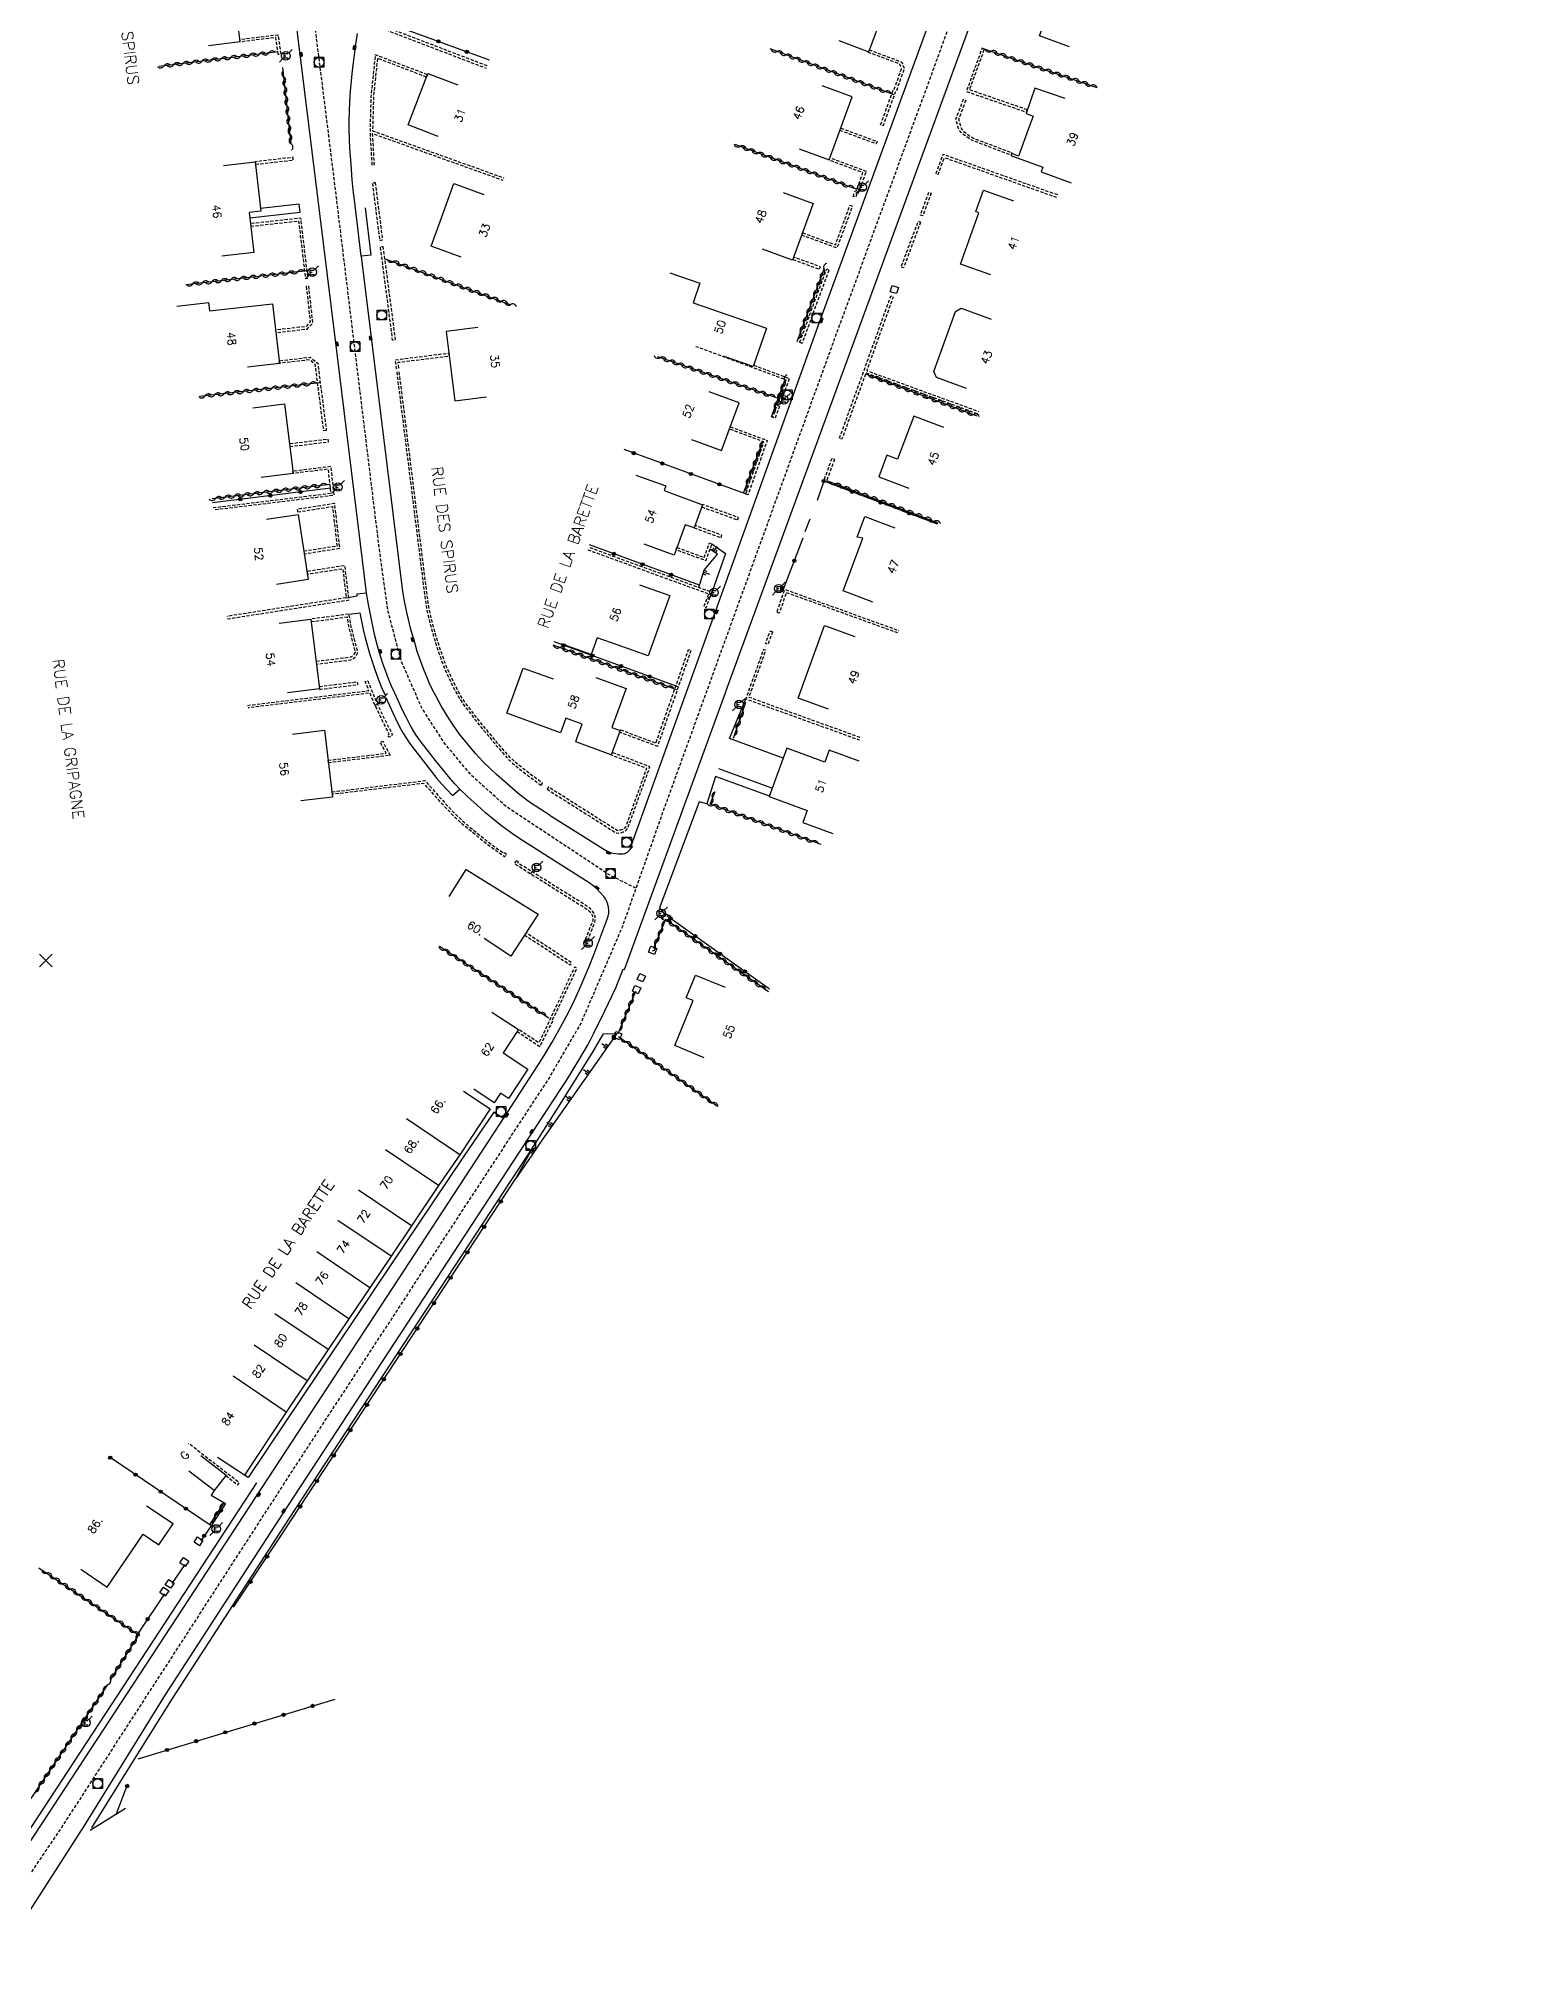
# Model space of a CAD drawing. Header units: millimetres. Extents: x 135000 to 136000, y 129211 to 130000.
# Drawn here: x 135243 to 135472.7, y 129258.8 to 129561 of the extents above; entities that cross this region are included whole.
import ezdxf
from ezdxf.enums import TextEntityAlignment as Align

# ---------------------------------------------------------------- set-up
doc = ezdxf.new("R2010")
doc.units = ezdxf.units.MM
doc.linetypes.add('DASHED', pattern=[0.75, 0.5, -0.25])
doc.layers.get('0').update_dxf_attribs({"linetype": 'CONTINUOUS'})
for name, color, linetype in [('W0001', 6, 'DASHED'), ('W0008', 7, 'CONTINUOUS'), ('W0100', 7, 'CONTINUOUS'), ('W0112', 1, 'DASHED'), ('W0120', 7, 'CONTINUOUS'), ('W0211', 2, 'CONTINUOUS'), ('W0310', 3, 'CONTINUOUS'), ('W0322', 7, 'CONTINUOUS'), ('W0330', 7, 'CONTINUOUS'), ('W0400', 7, 'CONTINUOUS'), ('W0420', 7, 'CONTINUOUS'), ('W0471', 7, 'CONTINUOUS'), ('W0989', 7, 'CONTINUOUS'), ('W0991', 7, 'CONTINUOUS'), ('W1102', 7, 'CONTINUOUS')]:
    doc.layers.add(name, color=color, linetype=linetype)
doc.styles.get("Standard").update_dxf_attribs({"font": 'romans.shx', "width": 0.85})

# ---------------------------------------------------------------- blocks, each defined once
blk = doc.blocks.new('t991o')
at = {"color": 0, "linetype": 'Continuous'}
for p, q in [((-1, 1), (1, -1)), ((-1, -1), (1, 1))]:
    blk.add_line(p, q, dxfattribs=at)
blk = doc.blocks.new('t310o')
at = {"color": 0, "linetype": 'Continuous'}
for centre, start, end in [((-0.5, 0.38), 216.8699, 323.1304), ((0.5, -0.37), 36.8699, 143.1303)]:
    blk.add_arc(centre, 0.625, start, end, dxfattribs=at)
blk = doc.blocks.new('t322o')
at = {"color": 0, "linetype": 'Continuous'}
for radius in [0.25, 0.15]:
    blk.add_circle((0, 0), radius, dxfattribs=at)
blk = doc.blocks.new('t211o')
at = {"color": 0, "linetype": 'Continuous'}
for p, q in [((-0.29, 0.5), (-0.29, 0)), ((0, 1), (0, 0)), ((0.29, 0.5), (0.29, 0))]:
    blk.add_line(p, q, dxfattribs=at)
blk = doc.blocks.new('T471')
for p, q in [((-0.333334, 0.333334), (-0.333334, -0.333334)), ((-0.333334, 0.333334), (0.333334, 0.333334)), ((-0.333334, 0), (0, 0)), ((0.500001, 0.500001), (1.000002, 1.000002)), ((-0.500001, -0.500001), (-1.000002, -1.000002)), ((-0.333334, -0.333334), (0.333334, -0.333334))]:
    blk.add_line(p, q)
blk.add_ellipse((0, 0), major_axis=(0.471405, 0.471405), ratio=1, start_param=5.4977871438, end_param=11.780972451)
blk = doc.blocks.new('T400')
for p, q in [((-0.15, 0.3), (0.15, 0.3)), ((-0.15, -0.25), (-0.15, 0.3)), ((-0.15, 0.15), (0.15, 0.15)), ((-0.15, 0), (0.15, 0)), ((0.15, 0.3), (0.15, -0.25)), ((-0.15, -0.15), (0.15, -0.15)), ((-0.15, -0.25), (-0.15, -0.3)), ((-0.15, -0.3), (0.15, -0.3)), ((0.15, -0.3), (0.15, -0.25))]:
    blk.add_line(p, q)
blk = doc.blocks.new('T420')
for p, q in [((0.75, 0.75), (-0.75, 0.75)), ((-0.75, 0.75), (-0.75, -0.75)), ((0.75, 0.75), (0.75, -0.75)), ((0.75, -0.75), (-0.75, -0.75))]:
    blk.add_line(p, q)
blk.add_ellipse((0, 0), major_axis=(-0.53, 0.53), ratio=1, start_param=3.926991, end_param=10.210176)
blk = doc.blocks.new('t112o')
at = {"color": 0, "linetype": 'Continuous'}
for p, q in [((-0.5, 0.5), (0.5, 0.5)), ((-0.5, -0.5), (-0.5, 0.5)), ((0.5, 0.5), (0.5, -0.5)), ((0.5, -0.5), (-0.5, -0.5))]:
    blk.add_line(p, q, dxfattribs=at)
blk = doc.blocks.new('t330o')
at = {"color": 0, "linetype": 'Continuous'}
for p, q in [((0.25, -0.25), (-0.25, 0.25)), ((-0.25, -0.25), (0.25, 0.25)), ((-0.25, 0.25), (-0.25, -0.25)), ((0.25, 0.25), (-0.25, 0.25)), ((0.25, -0.25), (0.25, 0.25)), ((-0.25, -0.25), (0.25, -0.25)), ((-0.25, -0.25), (-0.25, -0.25))]:
    blk.add_line(p, q, dxfattribs=at)

msp = doc.modelspace()

# ---------------------------------------------------------------- linework, layer by layer
at = {"layer": 'W0001', "flags": 128}
for points in [[(135470.15, 129774.98), (135441.41, 129712.61), (135431.03, 129687.91), (135421.5, 129662.09), (135403.06, 129611.79), (135391.6, 129580.55), (135381.18, 129552.01), (135365.86, 129510.22), (135340.51, 129440.35), (135334.15, 129422.35), (135327.69, 129407.29), (135322.8, 129398.88), (135309.99, 129379.3), (135284.41, 129340.18), (135246.3, 129281.29), (135232.19, 129260.51)], [(135336.26, 129428.31), (135331.99, 129430.47), (135316.03, 129441.04), (135310.55, 129445.97), (135306.36, 129450.98), (135302.82, 129456.48), (135299.61, 129463.79), (135297.52, 129471.71), (135296.45, 129479.27), (135295.51, 129486.82), (135288.95, 129540.55), (135282.43, 129592.54), (135280.16, 129611.04), (135279.81, 129616.72), (135280.69, 129620.88), (135283.32, 129624.31), (135288.6, 129626.07), (135299.48, 129627.67), (135306.03, 129627.59), (135311.75, 129625.93)]]:
    msp.add_lwpolyline(points, dxfattribs=at)
at = {"layer": 'W0008', "flags": 128}
for points in [[(135350.31, 129459.03), (135389.24, 129565.18), (135424.78, 129662.44), (135424.6, 129662.53), (135424.8, 129663.37), (135425.42, 129664.96), (135430.34, 129678.26), (135430.41, 129678.44), (135433.78, 129687.13), (135434.35, 129688.59), (135435.89, 129692.39), (135437.13, 129695.41), (135438.39, 129698.41), (135439.62, 129701.3), (135440.88, 129704.19), (135444.25, 129711.81), (135444.28, 129711.88), (135465.79, 129758.64), (135472.72, 129773.47)], [(135241.31, 129278.92), (135252.12, 129295.38), (135276.99, 129333.39), (135297.38, 129364.54), (135315.66, 129392.54), (135320.18, 129399.46), (135321.14, 129400.96), (135322.08, 129402.47), (135323.17, 129404.3), (135324.24, 129406.15), (135325.08, 129407.67), (135325.88, 129409.21), (135326.66, 129410.82), (135327.4, 129412.45), (135328.96, 129416.08), (135329.75, 129418.09), (135331.79, 129423.5), (135331.93, 129423.95), (135332.01, 129424.42), (135332.02, 129424.89), (135331.98, 129425.35), (135331.88, 129425.81), (135331.72, 129426.25), (135331.5, 129426.66), (135331.23, 129427.05), (135330.69, 129427.68), (135330.1, 129428.27), (135329.54, 129428.74), (135328.94, 129429.15), (135318.69, 129435.69), (135317.53, 129436.45), (135316.39, 129437.26), (135315.27, 129438.09), (135314.17, 129438.95), (135312.78, 129440.12), (135311.4, 129441.33), (135310.06, 129442.56), (135308.74, 129443.82), (135307.96, 129444.62), (135307.23, 129445.46), (135304.98, 129448.25), (135302.77, 129451.07), (135302.29, 129451.72), (135301.83, 129452.4), (135301.4, 129453.09), (135301, 129453.79), (135300.36, 129455.02), (135299.74, 129456.26), (135299.15, 129457.52), (135298.6, 129458.79), (135298.1, 129459.9), (135297.63, 129461.02), (135297.2, 129462.15), (135296.78, 129463.29), (135296.4, 129464.44), (135296.05, 129465.6), (135295.72, 129466.77), (135295.43, 129467.94), (135294.94, 129470.28), (135294.48, 129472.62), (135294.32, 129473.54), (135294.19, 129474.47), (135292.93, 129484.65), (135289.23, 129514.75), (135283.9, 129557.71), (135276.25, 129619.78)], [(135322.88, 129439.7), (135331.49, 129434.28), (135331.78, 129434.12), (135332.08, 129433.98), (135332.39, 129433.87), (135332.71, 129433.79), (135333.11, 129433.73), (135333.5, 129433.7), (135333.9, 129433.69), (135334.3, 129433.72), (135334.47, 129433.75), (135334.63, 129433.8), (135334.78, 129433.88), (135334.93, 129433.97), (135335.15, 129434.15), (135335.36, 129434.35), (135335.54, 129434.57), (135335.72, 129434.8), (135335.55, 129434.93), (135346.33, 129464.89), (135364.96, 129516.72), (135382.3, 129564.07)], [(135293.96, 129534.59), (135294.86, 129527.18), (135293.36, 129527.04), (135292.28, 129535.85), (135292.11, 129537.41), (135291.96, 129538.96), (135291.76, 129541.44), (135291.59, 129543.92), (135291.51, 129545.34), (135291.48, 129546.75), (135291.47, 129548.17), (135291.5, 129549.58), (135291.57, 129551.2), (135291.68, 129552.81), (135291.82, 129554.42), (135291.99, 129556.03), (135292.52, 129560.13), (135292.79, 129561.83)], [(135275.94, 129533.06), (135283.82, 129533.94), (135283.68, 129535.16), (135277.62, 129534.48)], [(135322.88, 129439.68), (135321.25, 129440.7), (135319.65, 129441.78), (135318.75, 129442.43), (135317.89, 129443.13), (135314.5, 129446.07), (135313.58, 129446.91), (135312.37, 129448.11), (135311.21, 129449.37), (135309.93, 129450.86), (135308.71, 129452.4), (135307.75, 129453.72), (135306.86, 129455.08), (135305.89, 129456.7), (135305, 129458.36), (135304.51, 129459.33), (135304.04, 129460.32), (135303.6, 129461.32), (135303.18, 129462.33), (135302.8, 129463.31), (135302.45, 129464.3), (135302.11, 129465.29), (135301.81, 129466.3), (135301.07, 129468.96), (135300.4, 129471.65), (135300.09, 129473.15), (135299.87, 129474.67), (135293.38, 129527.01)], [(135291, 129473.69), (135292.74, 129474.01), (135292.7, 129474.29), (135294.19, 129474.47)], [(135291.46, 129471.14), (135293.15, 129471.34), (135293.39, 129470.03), (135293.66, 129468.72), (135293.97, 129467.42), (135294.31, 129466.13), (135294.68, 129464.84), (135295.09, 129463.57), (135295.52, 129462.31), (135295.99, 129461.05), (135296.54, 129459.69), (135297.12, 129458.35)], [(135235.26, 129258.84), (135250.06, 129281.83), (135262.81, 129302.46), (135281.12, 129330.6), (135319.84, 129389.8), (135324.5, 129396.9), (135325.41, 129398.3), (135326.29, 129399.73), (135327.5, 129401.74), (135328.68, 129403.76), (135329.18, 129404.65), (135329.64, 129405.56), (135331.4, 129409.17), (135333.12, 129412.79), (135333.41, 129413.45), (135334.27, 129415.66), (135334.47, 129415.62), (135350.34, 129458.99)], [(135297.22, 129458.11), (135297.75, 129456.85), (135298.32, 129455.61), (135298.92, 129454.39), (135299.55, 129453.18), (135299.97, 129452.43), (135300.42, 129451.71), (135300.9, 129451), (135301.4, 129450.31), (135303.9, 129447.07), (135305.17, 129445.47), (135305.93, 129444.58), (135307.63, 129442.79), (135308.74, 129443.82)], [(135359.28, 129448.62), (135350.88, 129451.69), (135353.42, 129457.91)], [(135357.11, 129442.69), (135348.68, 129445.78), (135347.36, 129441.53), (135346.13, 129441.81), (135339.97, 129425.26), (135340.9, 129424.08)], [(135349.17, 129447.03), (135357.58, 129443.96)], [(135251.27, 129281.55), (135258.46, 129293.1), (135263.97, 129301.9), (135282.04, 129329.78), (135320.28, 129387.96), (135324.47, 129394.67), (135329.58, 129402.82), (135331.18, 129405.59), (135333.26, 129405.63)], [(135315.55, 129392.34), (135314.08, 129393.37), (135309.26, 129386.34), (135295.3, 129365.56), (135275.67, 129336.31), (135275.09, 129336.65)], [(135277.01, 129335.44), (135239.98, 129278.9), (135239.62, 129278.61), (135239.24, 129278.36), (135238.84, 129278.15), (135238.42, 129277.98), (135238.11, 129277.89), (135237.8, 129277.85), (135237.48, 129277.86), (135237.17, 129277.9), (135236.69, 129278.03), (135236.21, 129278.18), (135235.74, 129278.36), (135235.28, 129278.56), (135235.04, 129278.69), (135234.81, 129278.84), (135234.61, 129279.01), (135234.42, 129279.21), (135220.22, 129295.38)]]:
    msp.add_lwpolyline(points, dxfattribs=at)
at = {"layer": 'W0100', "flags": 128}
for points in [[(135269.47, 129559.96), (135274.44, 129560.57), (135273.09, 129571.47), (135268.13, 129570.86)], [(135367.96, 129560.72), (135372.65, 129558.98), (135375.45, 129566.52), (135370.76, 129568.25)], [(135404.02, 129559.73), (135399.34, 129561.48), (135402.65, 129570.42), (135407.36, 129568.66)], [(135305.37, 129545.76), (135300.7, 129547.55), (135303.77, 129555.57), (135308.44, 129553.79)], [(135361.75, 129543.79), (135366.45, 129542.07), (135370.07, 129551.92), (135365.37, 129553.65)], [(135403.31, 129551.69), (135398.58, 129553.31), (135397.21, 129549.31), (135398.32, 129548.9), (135397.56, 129546.84), (135396.03, 129542.68), (135394.97, 129543.07), (135394.86, 129542.76), (135399.84, 129540.93), (135399.57, 129540.21), (135404.27, 129538.49)], [(135271.83, 129541.2), (135276.8, 129541.76), (135277.66, 129534.07), (135275.85, 129533.87), (135276.55, 129527.61), (135271.58, 129527.05)], [(135308.95, 129526.91), (135304.26, 129528.63), (135305.66, 129532.46), (135307.83, 129538.39), (135312.53, 129536.67)], [(135359.25, 129536.98), (135363.95, 129535.28), (135360.75, 129526.43), (135356.05, 129528.13)], [(135391.69, 129524.13), (135386.98, 129525.79), (135389.83, 129533.84), (135389.39, 129534), (135390.57, 129537.34), (135395.28, 129535.67)], [(135341.55, 129524.45), (135346.27, 129522.82), (135345.22, 129519.76), (135356.67, 129515.81), (135354.61, 129509.82), (135349.88, 129511.45)], [(135264.54, 129519.22), (135269.51, 129519.79), (135269.66, 129518.49), (135279.49, 129519.62), (135280.57, 129510.29), (135275.6, 129509.72)], [(135387.92, 129506.36), (135383.22, 129508.08), (135382.8, 129509.05), (135386.22, 129518.43), (135387.07, 129518.91), (135391.77, 129517.2)], [(135311.57, 129515.91), (135306.61, 129515.29), (135307.96, 129504.45), (135312.92, 129505.07)], [(135344.94, 129498.42), (135349.63, 129496.68), (135352.4, 129504.14), (135347.71, 129505.88)], [(135276.41, 129503.36), (135281.37, 129503.97), (135282.7, 129493.11), (135277.74, 129492.5)], [(135384.35, 129500.31), (135379.67, 129502.07), (135377.14, 129495.32), (135375.48, 129495.94), (135374.21, 129492.57), (135378.89, 129490.81)], [(135336.24, 129492.86), (135340.94, 129491.15), (135340.67, 129490.43), (135346.68, 129488.23), (135345.36, 129484.6), (135343.98, 129485.1), (135342.25, 129480.35), (135337.55, 129482.06)], [(135278.54, 129485.95), (135283.48, 129486.72), (135285.07, 129476.52), (135280.13, 129475.75)], [(135373.3, 129472.98), (135368.62, 129474.75), (135371.73, 129482.99), (135370.84, 129483.17), (135372.05, 129486.37), (135376.73, 129484.61)], [(135336.84, 129475.72), (135341.55, 129474.05), (135338.2, 129464.6), (135333.49, 129466.27), (135330.21, 129467.43), (135329.28, 129464.82), (135324.57, 129466.49)], [(135280.52, 129469.75), (135285.49, 129470.36), (135286.81, 129459.45), (135281.85, 129458.84)], [(135366.34, 129456.3), (135361.64, 129458), (135365.75, 129469.36), (135370.45, 129467.66)], [(135330.02, 129461.22), (135334.72, 129459.52), (135332.51, 129453.42), (135333.83, 129452.94), (135332.42, 129449.18), (135326.86, 129451.2), (135327.04, 129451.69), (135327.86, 129453.94), (135325.32, 129454.87), (135324.5, 129452.61), (135316.1, 129455.67), (135318.65, 129462.72), (135323.36, 129461.02)], [(135282.64, 129452.4), (135287.61, 129453), (135288.86, 129442.56), (135283.9, 129441.96)], [(135371.17, 129448.15), (135366.47, 129449.87), (135365.8, 129448.02), (135359.86, 129450.19), (135357.09, 129442.64), (135363.03, 129440.46), (135362.35, 129438.58), (135367.04, 129436.86)], [(135307.08, 129427.02), (135309.73, 129431.27), (135320.99, 129424.25), (135316.73, 129417.72), (135312.54, 129420.46)], [(135346.95, 129401.84), (135342.33, 129403.75), (135345.22, 129410.77), (135344.12, 129411.23), (135345.56, 129414.75), (135350.19, 129412.85)], [(135313.74, 129408.99), (135317.91, 129406.24), (135315.51, 129402.61), (135319.39, 129400.05), (135316.37, 129395.49), (135315.11, 129396.32), (135314.12, 129394.82), (135310.96, 129396.92)], [(135309.34, 129396.65), (135313.51, 129393.89), (135308.74, 129386.67), (135305.42, 129381.89), (135301.2, 129375.58), (135298.01, 129370.85), (135294.71, 129365.93), (135291.39, 129361.05), (135288.2, 129356.3), (135284.93, 129351.39), (135281.64, 129346.51), (135275.09, 129336.65), (135270.92, 129339.43)], [(135268.3, 129339.71), (135272.26, 129336.66), (135270.39, 129334.24), (135266.44, 129337.3)], [(135249.54, 129321.95), (135253.68, 129319.16), (135259.27, 129327.44), (135261.75, 129325.77), (135263.96, 129329.03), (135259.81, 129331.83)]]:
    msp.add_lwpolyline(points, dxfattribs=at)
at = {"layer": 'W0112', "flags": 128}
for points in [[(135313.03, 129556.77), (135296.25, 129563.19), (135296.48, 129563.88), (135296.11, 129564.01), (135295.74, 129562.95), (135312.89, 129556.4)], [(135303.7, 129555.39), (135295.55, 129558.5), (135294.86, 129551.9), (135294.72, 129546.35), (135295.01, 129541.31), (135295.41, 129541.34), (135295.13, 129546.2), (135315.48, 129538.92)], [(135303.56, 129555.01), (135295.88, 129557.95), (135295.26, 129551.88), (135295.13, 129546.62), (135315.62, 129539.29)], [(135368.28, 129547.05), (135373.96, 129544.96), (135373.82, 129544.59), (135368.14, 129546.68)], [(135276.84, 129541.4), (135282.75, 129542.06), (135282.7, 129542.46), (135276.8, 129541.8)], [(135402.16, 129536.61), (135384.22, 129542.95), (135383.12, 129539.97), (135383.5, 129539.83), (135384.46, 129542.45), (135402.02, 129536.23)], [(135360.78, 129526.52), (135364.95, 129525.01), (135365.09, 129525.39), (135360.92, 129526.89)], [(135389.63, 129502.43), (135372.18, 129508.79), (135372.16, 129508.72), (135368.44, 129498.45), (135368.06, 129498.59), (135371.78, 129508.85), (135376.09, 129520.84), (135376.47, 129520.71), (135372.32, 129509.17), (135389.77, 129502.81)], [(135354.67, 129510), (135360.23, 129507.95), (135358.01, 129501.71), (135357.63, 129501.84), (135359.72, 129507.71), (135345.64, 129512.91)], [(135351.01, 129500.41), (135356.77, 129498.27), (135353.78, 129489.78), (135353.4, 129489.91), (135356.26, 129498.03), (135350.87, 129500.04)], [(135282.19, 129497.31), (135288.23, 129498.05), (135288.18, 129498.45), (135282.14, 129497.71)], [(135270.21, 129487.77), (135288.63, 129490.03), (135288.22, 129493.78), (135282.7, 129493.11), (135282.65, 129493.5), (135288.58, 129494.23), (135289.07, 129489.68), (135270.26, 129487.38)], [(135346.56, 129487.88), (135352.15, 129485.84), (135352.29, 129486.22), (135346.69, 129488.26)], [(135345.36, 129484.61), (135349.56, 129483.08), (135349.69, 129483.46), (135345.5, 129484.99)], [(135328.73, 129481.2), (135347.63, 129474.3), (135346.86, 129472.29), (135347.24, 129472.15), (135348.14, 129474.54), (135328.87, 129481.57)], [(135272.45, 129470.4), (135291.45, 129473.36), (135290.81, 129478.71), (135284.87, 129477.79), (135284.93, 129477.39), (135290.46, 129478.25), (135291, 129473.69), (135272.4, 129470.79)], [(135377.2, 129468.19), (135359.77, 129474.49), (135358.65, 129471.28), (135358.27, 129471.41), (135359.53, 129475), (135377.34, 129468.57)], [(135371.28, 129451.87), (135353.93, 129458.14), (135356.56, 129465.46), (135356.19, 129465.6), (135353.42, 129457.9), (135371.15, 129451.5)], [(135275.58, 129456.89), (135294.56, 129459.19), (135293.99, 129460.59), (135294.36, 129460.74), (135295.67, 129457.53), (135295.7, 129457.46), (135296.89, 129454.95), (135297.35, 129454.02), (135298.24, 129452.3), (135297.71, 129451.9), (135297.47, 129452.22), (135297.73, 129452.42), (135297, 129453.84), (135296.53, 129454.78), (135295.34, 129457.29), (135295.3, 129457.38), (135294.72, 129458.81), (135275.69, 129456.5)], [(135286.82, 129459.39), (135292.84, 129460.12), (135292.79, 129460.52), (135286.77, 129459.79)], [(135288.77, 129443.37), (135303.31, 129445.13), (135306.35, 129441.71), (135307.43, 129440.57), (135308.53, 129439.45), (135309.18, 129438.84), (135309.85, 129438.26), (135311.8, 129436.68), (135313.13, 129435.6), (135313.93, 129435), (135315.65, 129433.79), (135315.72, 129433.89), (135316.04, 129433.67), (135315.82, 129433.34), (135315.82, 129433.34), (135315.74, 129433.24), (135313.7, 129434.67), (135312.88, 129435.29), (135311.55, 129436.37), (135309.6, 129437.95), (135308.91, 129438.54), (135308.25, 129439.16), (135307.14, 129440.29), (135306.06, 129441.44), (135303.15, 129444.7), (135288.81, 129442.98)], [(135318.88, 129421.02), (135326.01, 129416.35), (135326.23, 129416.69), (135319.1, 129421.35)], [(135317.71, 129405.94), (135321.25, 129403.6), (135323.3, 129407.59), (135323.19, 129407.64), (135327.05, 129415.83), (135326.68, 129416), (135321.37, 129404.72), (135321.1, 129404.18), (135317.93, 129406.27)], [(135272.2, 129336.58), (135274.07, 129335.14), (135274.31, 129335.46), (135266.36, 129341.6)]]:
    msp.add_lwpolyline(points, dxfattribs=at)
for points in [[(135280.38, 129558.55), (135280.01, 129561.2), (135274.44, 129560.51), (135274.4, 129560.91), (135280.36, 129561.64), (135280.77, 129558.6)], [(135374.5, 129547.56), (135376.53, 129553.15), (135376.62, 129553.12), (135377.76, 129556.33), (135377.48, 129557.06), (135372.61, 129558.87), (135372.75, 129559.25), (135377.79, 129557.37), (135378.19, 129556.33), (135376.87, 129552.63), (135376.78, 129552.66), (135374.87, 129547.42)], [(135397.42, 129549.92), (135388.39, 129553.02), (135390.73, 129559.4), (135390.35, 129559.53), (135387.88, 129552.77), (135397.29, 129549.54)], [(135387.8, 129551.41), (135386.68, 129548.43), (135387.03, 129547.13), (135387.13, 129546.96), (135387.24, 129546.8), (135387.37, 129546.65), (135387.51, 129546.51), (135388.07, 129546.08), (135388.65, 129545.67), (135388.83, 129545.56), (135389.02, 129545.47), (135395.02, 129543.19), (135394.88, 129542.81), (135388.87, 129545.1), (135388.64, 129545.2), (135388.42, 129545.34), (135387.83, 129545.76), (135387.26, 129546.2), (135387.08, 129546.37), (135386.91, 129546.56), (135386.77, 129546.77), (135386.65, 129547), (135386.26, 129548.45), (135387.43, 129551.55)], [(135370.2, 129536.39), (135370.56, 129537.32), (135370.71, 129537.27), (135371.73, 129540.09), (135366.44, 129542.04), (135366.57, 129542.42), (135372.25, 129540.33), (135370.94, 129536.75), (135370.79, 129536.81), (135370.57, 129536.24)], [(135295.53, 129538.57), (135296.65, 129529.75), (135296.53, 129529.46), (135296.16, 129529.61), (135296.24, 129529.8), (135295.13, 129538.52)], [(135362.29, 129530.69), (135367.43, 129528.83), (135369.71, 129535), (135370.08, 129534.86), (135367.67, 129528.32), (135362.16, 129530.32)], [(135382.41, 129536.9), (135381.09, 129533.33), (135380.72, 129533.46), (135382.04, 129537.04)], [(135276.09, 129531.72), (135283.57, 129532.55), (135284.63, 129523.55), (135285.03, 129523.6), (135283.92, 129532.99), (135276.04, 129532.11)], [(135380.75, 129532.38), (135378.08, 129525.21), (135377.7, 129525.35), (135380.38, 129532.52)], [(135296.74, 129528.58), (135298.66, 129513.99), (135298.26, 129513.93), (135296.35, 129528.53)], [(135361.84, 129513.57), (135366.07, 129525.07), (135366.45, 129524.93), (135362.22, 129513.43)], [(135284.77, 129522.29), (135285.38, 129516.78), (135284.7, 129516.05), (135279.97, 129515.51), (135280.01, 129515.11), (135284.89, 129515.67), (135285.8, 129516.64), (135285.16, 129522.34)], [(135287.9, 129499.82), (135287.5, 129499.77), (135286.17, 129510.11), (135285.27, 129510.85), (135280.56, 129510.31), (135280.52, 129510.71), (135285.4, 129511.27), (135286.55, 129510.32)], [(135299.21, 129509.57), (135299.1, 129510.47), (135307.08, 129511.46), (135307.03, 129511.86), (135298.65, 129510.81), (135298.82, 129509.52)], [(135321.44, 129444.44), (135321.67, 129444.76), (135320.66, 129445.48), (135319.67, 129446.22), (135318.7, 129446.98), (135317.74, 129447.75), (135317.26, 129448.16), (135316.8, 129448.59), (135316.36, 129449.04), (135315.94, 129449.51), (135314.43, 129451.26), (135312.95, 129453.05), (135311.5, 129454.85), (135310.08, 129456.67), (135309.61, 129457.31), (135309.17, 129457.96), (135308.76, 129458.64), (135308.39, 129459.33), (135307.73, 129460.64), (135307.11, 129461.96), (135306.7, 129462.9), (135306.33, 129463.86), (135305.82, 129465.32), (135305.34, 129466.79), (135304.89, 129468.27), (135304.48, 129469.76), (135304.23, 129470.8), (135304.01, 129471.84), (135303.82, 129472.89), (135303.67, 129473.94), (135299.3, 129508.92), (135298.91, 129508.87), (135303.28, 129473.89), (135303.43, 129472.82), (135303.61, 129471.76), (135303.84, 129470.71), (135304.09, 129469.66), (135304.51, 129468.16), (135304.96, 129466.67), (135305.44, 129465.19), (135305.96, 129463.72), (135306.33, 129462.75), (135306.74, 129461.8), (135307.37, 129460.46), (135308.03, 129459.15), (135308.42, 129458.44), (135308.84, 129457.75), (135309.28, 129457.08), (135309.76, 129456.43), (135311.19, 129454.6), (135312.64, 129452.79), (135314.13, 129451.01), (135315.64, 129449.24), (135316.07, 129448.77), (135316.52, 129448.31), (135316.99, 129447.87), (135317.48, 129447.45), (135318.45, 129446.66), (135319.43, 129445.9), (135320.43, 129445.16)], [(135367.29, 129495.34), (135365.97, 129491.78), (135365.6, 129491.92), (135366.91, 129495.48)], [(135283.42, 129487.1), (135288.86, 129487.95), (135289.57, 129481.76), (135284.38, 129480.95), (135284.44, 129480.56), (135290.01, 129481.43), (135289.21, 129488.41), (135283.35, 129487.5)], [(135342.68, 129481.54), (135346.93, 129479.99), (135347.74, 129482.27), (135348.12, 129482.13), (135347.17, 129479.48), (135342.54, 129481.17)], [(135285.54, 129469.96), (135291.13, 129470.69), (135291.35, 129469.31), (135292.39, 129465.24), (135292.39, 129465.22), (135292.25, 129464.94), (135292.08, 129464.67), (135291.97, 129464.56), (135291.84, 129464.47), (135291.61, 129464.39), (135291.38, 129464.35), (135286.29, 129463.73), (135286.34, 129463.33), (135291.42, 129463.95), (135291.72, 129464), (135292.01, 129464.12), (135292.22, 129464.25), (135292.4, 129464.43), (135292.6, 129464.74), (135292.76, 129465.06), (135292.79, 129465.2), (135292.78, 129465.34), (135291.74, 129469.4), (135291.46, 129471.14), (135285.49, 129470.36)], [(135357.61, 129468.39), (135356.89, 129466.41), (135356.51, 129466.55), (135357.24, 129468.53)], [(135333.87, 129453.06), (135339.38, 129451), (135342.51, 129459.92), (135344.49, 129465.6), (135344.86, 129465.47), (135342.89, 129459.79), (135339.62, 129450.48), (135333.73, 129452.68)], [(135288.17, 129448.31), (135297.24, 129449.4), (135296.33, 129451.11), (135296.69, 129451.3), (135297.87, 129449.07), (135288.22, 129447.91)], [(135322.39, 129443.79), (135333.02, 129437.06), (135333.24, 129436.96), (135333.47, 129436.94), (135333.92, 129436.99), (135334.35, 129437.11), (135334.6, 129437.24), (135334.8, 129437.43), (135335, 129437.73), (135335.13, 129438.07), (135338.45, 129447.3), (135332.55, 129449.51), (135332.41, 129449.14), (135337.94, 129447.07), (135334.75, 129438.19), (135334.65, 129437.93), (135334.49, 129437.69), (135334.36, 129437.57), (135334.21, 129437.49), (135333.84, 129437.38), (135333.46, 129437.34), (135333.34, 129437.35), (135333.24, 129437.39), (135322.61, 129444.13)], [(135317.6, 129432.67), (135317.28, 129432.19), (135325.71, 129426.88), (135328.31, 129425.26), (135328.61, 129425.05), (135328.88, 129424.82), (135329.11, 129424.57), (135329.32, 129424.3), (135329.46, 129424.02), (135329.52, 129423.72), (135329.53, 129423.54), (135329.51, 129423.37), (135329.48, 129423.19), (135329.42, 129423.02), (135328.02, 129419.45), (135328.45, 129419.21), (135328.6, 129419.44), (135328.49, 129419.55), (135329.8, 129422.88), (135329.87, 129423.09), (135329.91, 129423.31), (135329.93, 129423.53), (135329.92, 129423.76), (135329.89, 129423.96), (135329.84, 129424.16), (135329.75, 129424.35), (135329.65, 129424.52), (135329.42, 129424.83), (135329.15, 129425.11), (135328.85, 129425.37), (135328.52, 129425.6), (135317.82, 129432.28), (135317.93, 129432.46)]]:
    msp.add_lwpolyline(points, close=True, dxfattribs=at)
at = {"layer": 'W0120', "flags": 128}
msp.add_lwpolyline([(135251, 129281.22), (135256.52, 129284.62)], dxfattribs=at)
at = {"layer": 'W0211', "flags": 128}
for points in [[(135346.1, 129475.28), (135346.94, 129477.98), (135349, 129480.49), (135347.82, 129481.3)], [(135348.12, 129482.13), (135350.27, 129480.62), (135348.14, 129474.54)], [(135333.26, 129405.63), (135321.25, 129388.5), (135320.77, 129387.8), (135317.51, 129382.97), (135320.28, 129387.96)]]:
    msp.add_lwpolyline(points, dxfattribs=at)
at = {"layer": 'W0310', "flags": 128}
for points in [[(135376.61, 129552.24), (135357.26, 129559.42)], [(135390.36, 129559.53), (135408.29, 129553.38)], [(135280.4, 129558.98), (135261.73, 129556.67)], [(135281.07, 129556.52), (135282.38, 129544.52)], [(135303.7, 129555.39), (135303.56, 129555.01)], [(135370.84, 129537.48), (135351.79, 129544.47)], [(135296.95, 129526.7), (135316.71, 129519.46)], [(135284.91, 129524.77), (135265.96, 129522.59)], [(135361.47, 129513.71), (135365.75, 129525.17)], [(135358.52, 129504.84), (135339.67, 129511.34)], [(135357.44, 129501.93), (135359.59, 129507.76)], [(135372.13, 129508.66), (135389.51, 129502.1)], [(135286.84, 129507.27), (135268.09, 129505.12)], [(135353.09, 129490.03), (135356.09, 129498.1)], [(135288.46, 129491.4), (135270.04, 129489.14)], [(135366.05, 129491.99), (135383.46, 129485.42)], [(135342.67, 129459.29), (135323.33, 129466.3)], [(135351.5, 129451.75), (135353.46, 129457.39)], [(135365.21, 129435.13), (135347.85, 129441.48), (135348.65, 129443.41)], [(135356.97, 129412.13), (135340.88, 129423.46), (135339.03, 129418.91)], [(135322.66, 129408.04), (135305.6, 129419.2)], [(135333.47, 129405.64), (135336.24, 129412.23)], [(135333.52, 129405.18), (135349.03, 129394.26)], [(135269.67, 129328.84), (135271.94, 129332.33)], [(135242.99, 129322.19), (135258.57, 129311.69), (135254.17, 129304.74)], [(135235.84, 129308.31), (135220.9, 129295.43), (135233.23, 129281.13), (135234.96, 129280.25), (135238.08, 129280.69), (135253.71, 129303.84)]]:
    msp.add_lwpolyline(points, dxfattribs=at)
at = {"layer": 'W0322', "flags": 128}
for points in [[(135296.48, 129563.88), (135313.36, 129557.69)], [(135353.78, 129489.78), (135334.41, 129496.84)], [(135288.59, 129490.8), (135270.11, 129488.53)], [(135383.38, 129485.2), (135365.6, 129491.92), (135364.56, 129488.89)], [(135362.72, 129484.03), (135363.47, 129486.02)], [(135346.22, 129475.66), (135329.01, 129481.94)], [(135359.34, 129475.02), (135362.39, 129483.07)], [(135342.89, 129459.79), (135323.51, 129466.8)], [(135357.16, 129412.57), (135341.12, 129424)], [(135281.23, 129327.8), (135317.51, 129382.97)], [(135269.9, 129328.76), (135254.12, 129339.39)], [(135270.39, 129334.24), (135269.9, 129333.54), (135272.15, 129332.2), (135269.9, 129328.76), (135268.27, 129326.4)], [(135273.41, 129316.05), (135281.26, 129327.87)], [(135265.79, 129322.72), (135263.76, 129319.74)], [(135262.64, 129318.11), (135258.6, 129312.11)], [(135258.49, 129292.35), (135289.26, 129301.67)], [(135255.06, 129283.66), (135256.91, 129288.46)]]:
    msp.add_lwpolyline(points, dxfattribs=at)
at = {"layer": 'W1102', "flags": 128}
for points in [[(135308.74, 129386.67), (135300.45, 129392.28)], [(135305.42, 129381.89), (135297.12, 129387.45)], [(135301.2, 129375.58), (135292.9, 129381.16)], [(135298.01, 129370.85), (135289.71, 129376.42)], [(135294.71, 129365.93), (135286.44, 129371.55)], [(135291.39, 129361.05), (135283.12, 129366.67)], [(135288.2, 129356.3), (135279.88, 129361.84)], [(135284.93, 129351.39), (135276.61, 129356.93)], [(135281.64, 129346.51), (135273.35, 129352.09)]]:
    msp.add_lwpolyline(points, dxfattribs=at)

# ---------------------------------------------------------------- block references
at = {"layer": 'W0112'}
for p, rotation in [((135376.64, 129521.82), 252.6570063809296), ((135341.05, 129423.74), 249.8182595599764), ((135338.89, 129418.62), 247.6809905048375), ((135337.11, 129414.34), 245.8990318732275), ((135336.36, 129412.5), 248.230135345519), ((135333.41, 129405.31), 249.9046958732371), ((135267.93, 129326.32), 56.60669497761273), ((135265.72, 129323.07), 55.98873578453594), ((135263.41, 129319.67), 55.34044610633946), ((135262.58, 129318.46), 54.84361826927793)]:
    msp.add_blockref('t112o', p, dxfattribs=dict(at, rotation=rotation))
at = {"layer": 'W0211'}
for p, rotation in [((135348.41, 129480.9), 325.4989831738617), ((135346.85, 129477.67), 249.8048985691539), ((135331.77, 129403.51), 54.95010905434809), ((135328.9, 129399.42), 54.9501090541355), ((135326.03, 129395.32), 54.95010905448447), ((135323.16, 129391.23), 54.95010905403931), ((135320.31, 129387.12), 55.97600219292395)]:
    msp.add_blockref('t211o', p, dxfattribs=dict(at, rotation=rotation))
at = {"layer": 'W0310'}
for p, rotation in [((135278.91, 129558.8), 187.0403780614368), ((135358.32, 129559.02), 159.6382041070457), ((135359.73, 129558.5), 159.6382041070457), ((135391.78, 129559.04), 341.071289201698), ((135393.19, 129558.56), 341.071289201698), ((135262.54, 129556.77), 187.0403780614368), ((135264.03, 129556.96), 187.0403780614368), ((135265.51, 129557.14), 187.0403780614368), ((135267, 129557.33), 187.0403780614368), ((135268.49, 129557.51), 187.0403780614368), ((135269.98, 129557.69), 187.0403780614368), ((135271.47, 129557.88), 187.0403780614368), ((135272.96, 129558.06), 187.0403780614368), ((135274.45, 129558.24), 187.0403780614368), ((135275.93, 129558.43), 187.0403780614368), ((135277.42, 129558.61), 187.0403780614368), ((135361.14, 129557.98), 159.6382041070457), ((135362.54, 129557.46), 159.6382041070457), ((135363.95, 129556.94), 159.6382041070457), ((135365.36, 129556.41), 159.6382041070457), ((135366.76, 129555.89), 159.6382041070457), ((135394.61, 129558.07), 341.071289201698), ((135396.03, 129557.58), 341.071289201698), ((135397.45, 129557.1), 341.071289201698), ((135398.87, 129556.61), 341.071289201698), ((135400.29, 129556.12), 341.071289201698), ((135401.71, 129555.64), 341.071289201698), ((135281.24, 129555.03), 276.2200004345978), ((135281.4, 129553.54), 276.2200004345978), ((135281.56, 129552.05), 276.2200004345978), ((135368.17, 129555.37), 159.6382041070457), ((135369.57, 129554.85), 159.6382041070457), ((135370.98, 129554.33), 159.6382041070457), ((135372.39, 129553.8), 159.6382041070457), ((135373.79, 129553.28), 159.6382041070457), ((135375.2, 129552.76), 159.6382041070457), ((135403.13, 129555.15), 341.071289201698), ((135404.55, 129554.67), 341.071289201698), ((135405.96, 129554.18), 341.071289201698), ((135407.38, 129553.69), 341.071289201698), ((135281.72, 129550.56), 276.2200004345978), ((135281.89, 129549.06), 276.2200004345978), ((135282.05, 129547.57), 276.2200004345978), ((135282.21, 129546.08), 276.2200004345978), ((135282.37, 129544.59), 276.2200004345978), ((135352.54, 129544.2), 159.8293404486762), ((135353.95, 129543.68), 159.8293404486762), ((135355.35, 129543.17), 159.8293404486762), ((135356.76, 129542.65), 159.8293404486762), ((135358.17, 129542.13), 159.8293404486762), ((135359.58, 129541.61), 159.8293404486762), ((135360.99, 129541.1), 159.8293404486762), ((135362.39, 129540.58), 159.8293404486762), ((135363.8, 129540.06), 159.8293404486762), ((135365.21, 129539.54), 159.8293404486762), ((135366.62, 129539.03), 159.8293404486762), ((135368.03, 129538.51), 159.8293404486762), ((135369.43, 129537.99), 159.8293404486762), ((135298.36, 129526.19), 339.8771652179572), ((135299.76, 129525.67), 339.8771652179572), ((135365.67, 129524.96), 69.52354713367463), ((135267.03, 129522.71), 186.5526178503375), ((135268.52, 129522.89), 186.5526178503375), ((135270.01, 129523.06), 186.5526178503375), ((135271.5, 129523.23), 186.5526178503375), ((135272.99, 129523.4), 186.5526178503375), ((135274.48, 129523.57), 186.5526178503375), ((135275.97, 129523.74), 186.5526178503375), ((135277.46, 129523.91), 186.5526178503375), ((135278.95, 129524.08), 186.5526178503375), ((135280.44, 129524.25), 186.5526178503375), ((135281.93, 129524.43), 186.5526178503375), ((135283.42, 129524.6), 186.5526178503375), ((135301.17, 129525.16), 339.8771652179572), ((135302.58, 129524.64), 339.8771652179572), ((135303.99, 129524.12), 339.8771652179572), ((135305.4, 129523.61), 339.8771652179572), ((135306.81, 129523.09), 339.8771652179572), ((135308.22, 129522.58), 339.8771652179572), ((135364.62, 129522.15), 69.52354713367463), ((135365.14, 129523.55), 69.52354713367463), ((135309.62, 129522.06), 339.8771652179572), ((135311.03, 129521.54), 339.8771652179572), ((135312.44, 129521.03), 339.8771652179572), ((135313.85, 129520.51), 339.8771652179572), ((135315.26, 129520), 339.8771652179572), ((135316.67, 129519.48), 339.8771652179572), ((135363.57, 129519.33), 69.52354713367463), ((135364.09, 129520.74), 69.52354713367463), ((135362.52, 129516.52), 69.52354713367463), ((135363.05, 129517.93), 69.52354713367463), ((135362, 129515.12), 69.52354713367463), ((135340.08, 129511.2), 160.9747694268085), ((135341.5, 129510.71), 160.9747694268085), ((135342.92, 129510.22), 160.9747694268085), ((135344.33, 129509.73), 160.9747694268085), ((135345.75, 129509.24), 160.9747694268085), ((135347.17, 129508.75), 160.9747694268085), ((135348.59, 129508.26), 160.9747694268085), ((135350.01, 129507.77), 160.9747694268085), ((135351.43, 129507.29), 160.9747694268085), ((135359.52, 129507.56), 69.73735133647776), ((135373.54, 129508.13), 339.3227943623413), ((135374.94, 129507.6), 339.3227943623413), ((135268.96, 129505.22), 186.5526178503919), ((135270.45, 129505.39), 186.5526178503919), ((135271.94, 129505.56), 186.5526178503919), ((135273.43, 129505.73), 186.5526178503919), ((135274.92, 129505.9), 186.5526178503919), ((135276.41, 129506.07), 186.5526178503919), ((135277.9, 129506.24), 186.5526178503919), ((135279.39, 129506.42), 186.5526178503919), ((135280.88, 129506.59), 186.5526178503919), ((135282.37, 129506.76), 186.5526178503919), ((135283.86, 129506.93), 186.5526178503919), ((135285.35, 129507.1), 186.5526178503919), ((135352.84, 129506.8), 160.9747694268085), ((135354.26, 129506.31), 160.9747694268085), ((135355.68, 129505.82), 160.9747694268085), ((135357.1, 129505.33), 160.9747694268085), ((135358.48, 129504.75), 69.73735133647776), ((135359, 129506.15), 69.73735133647776), ((135376.34, 129507.07), 339.3227943623413), ((135377.75, 129506.54), 339.3227943623413), ((135379.15, 129506.01), 339.3227943623413), ((135380.55, 129505.48), 339.3227943623413), ((135381.96, 129504.95), 339.3227943623413), ((135383.36, 129504.42), 339.3227943623413), ((135357.96, 129503.34), 69.73735133647776), ((135384.76, 129503.89), 339.3227943623413), ((135386.17, 129503.36), 339.3227943623413), ((135387.57, 129502.83), 339.3227943623413), ((135388.97, 129502.3), 339.3227943623413), ((135355.18, 129495.65), 69.63777664582082), ((135355.7, 129497.06), 69.63777664582082), ((135354.13, 129492.84), 69.63777664582082), ((135354.66, 129494.24), 69.63777664582082), ((135270.6, 129489.21), 186.9873009596558), ((135272.08, 129489.4), 186.9873009596558), ((135273.57, 129489.58), 186.9873009596558), ((135275.06, 129489.76), 186.9873009596558), ((135276.55, 129489.94), 186.9873009596558), ((135278.04, 129490.13), 186.9873009596558), ((135279.53, 129490.31), 186.9873009596558), ((135281.02, 129490.49), 186.9873009596558), ((135282.51, 129490.67), 186.9873009596558), ((135284, 129490.86), 186.9873009596558), ((135285.48, 129491.04), 186.9873009596558), ((135286.97, 129491.22), 186.9873009596558), ((135353.61, 129491.43), 69.63777664582082), ((135367.45, 129491.46), 339.3227943623548), ((135368.86, 129490.93), 339.3227943623548), ((135370.26, 129490.4), 339.3227943623548), ((135371.66, 129489.87), 339.3227943623548), ((135373.07, 129489.34), 339.3227943623548), ((135374.47, 129488.81), 339.3227943623548), ((135375.87, 129488.28), 339.3227943623548), ((135377.28, 129487.75), 339.3227943623548), ((135378.68, 129487.22), 339.3227943623548), ((135380.08, 129486.69), 339.3227943623548), ((135381.49, 129486.16), 339.3227943623548), ((135382.89, 129485.63), 339.3227943623548), ((135324.34, 129465.93), 160.0962011056635), ((135325.75, 129465.42), 160.0962011056635), ((135327.16, 129464.91), 160.0962011056635), ((135328.57, 129464.4), 160.0962011056635), ((135329.98, 129463.89), 160.0962011056635), ((135331.39, 129463.38), 160.0962011056635), ((135332.8, 129462.87), 160.0962011056635), ((135334.21, 129462.35), 160.0962011056635), ((135335.62, 129461.84), 160.0962011056635), ((135337.03, 129461.33), 160.0962011056635), ((135338.44, 129460.82), 160.0962011056635), ((135339.85, 129460.31), 160.0962011056635), ((135341.26, 129459.8), 160.0962011056635), ((135352.98, 129456), 70.81456965968414), ((135351.99, 129453.17), 70.81456965968414), ((135352.49, 129454.58), 70.81456965968414), ((135348.3, 129441.31), 159.9088269532066), ((135348.24, 129442.42), 67.57828273173497), ((135349.71, 129440.8), 159.9088269532066), ((135351.12, 129440.28), 159.9088269532066), ((135352.53, 129439.77), 159.9088269532066), ((135353.94, 129439.25), 159.9088269532066), ((135355.35, 129438.74), 159.9088269532066), ((135356.75, 129438.22), 159.9088269532066), ((135358.16, 129437.71), 159.9088269532066), ((135359.57, 129437.19), 159.9088269532066), ((135360.98, 129436.68), 159.9088269532066), ((135362.39, 129436.16), 159.9088269532066), ((135363.8, 129435.65), 159.9088269532066), ((135340.38, 129422.23), 247.8446601589247), ((135341.03, 129423.36), 144.8485817385942), ((135342.25, 129422.49), 144.8485817385942), ((135339.25, 129419.46), 247.8446601589247), ((135339.82, 129420.85), 247.8446601589247), ((135343.48, 129421.63), 144.8485817385942), ((135344.7, 129420.77), 144.8485817385942), ((135345.93, 129419.9), 144.8485817385942), ((135306.34, 129418.71), 146.8321663643748), ((135307.6, 129417.89), 146.8321663643748), ((135308.85, 129417.07), 146.8321663643748), ((135347.16, 129419.04), 144.8485817385942), ((135348.38, 129418.18), 144.8485817385942), ((135349.61, 129417.31), 144.8485817385942), ((135350.84, 129416.45), 144.8485817385942), ((135310.11, 129416.25), 146.8321663643748), ((135311.36, 129415.43), 146.8321663643748), ((135312.62, 129414.61), 146.8321663643748), ((135313.88, 129413.79), 146.8321663643748), ((135352.06, 129415.59), 144.8485817385942), ((135353.29, 129414.72), 144.8485817385942), ((135354.52, 129413.86), 144.8485817385942), ((135315.13, 129412.97), 146.8321663643748), ((135316.39, 129412.15), 146.8321663643748), ((135317.64, 129411.33), 146.8321663643748), ((135318.9, 129410.5), 146.8321663643748), ((135335.79, 129411.17), 67.23339769851012), ((135355.74, 129412.99), 144.8485817385942), ((135320.15, 129409.68), 146.8321663643748), ((135321.41, 129408.86), 146.8321663643748), ((135334.05, 129407.02), 67.23339769851012), ((135334.63, 129408.4), 67.23339769851012), ((135335.21, 129409.79), 67.23339769851012), ((135334.75, 129404.32), 324.8485817385853), ((135335.97, 129403.46), 324.8485817385853), ((135337.2, 129402.59), 324.8485817385853), ((135338.43, 129401.73), 324.8485817385853), ((135339.65, 129400.87), 324.8485817385853), ((135340.88, 129400), 324.8485817385853), ((135342.11, 129399.14), 324.8485817385853), ((135343.33, 129398.27), 324.8485817385853), ((135344.56, 129397.41), 324.8485817385853), ((135345.79, 129396.55), 324.8485817385853), ((135347.01, 129395.68), 324.8485817385853), ((135348.24, 129394.82), 324.8485817385853), ((135270.49, 129330.1), 56.99157030549003), ((135271.3, 129331.36), 56.99157030549003), ((135244.23, 129321.35), 326.0133776084413), ((135245.48, 129320.52), 326.0133776084413), ((135246.72, 129319.68), 326.0133776084413), ((135247.97, 129318.84), 326.0133776084413), ((135249.21, 129318), 326.0133776084413), ((135250.45, 129317.16), 326.0133776084413), ((135251.7, 129316.32), 326.0133776084413), ((135252.94, 129315.48), 326.0133776084413), ((135254.18, 129314.65), 326.0133776084413), ((135255.43, 129313.81), 326.0133776084413), ((135256.67, 129312.97), 326.0133776084413), ((135257.92, 129312.13), 326.0133776084413), ((135258.18, 129311.09), 237.6801122986482), ((135256.58, 129308.55), 237.6801122986482), ((135257.38, 129309.82), 237.6801122986482), ((135254.17, 129304.75), 237.6801122986482), ((135254.97, 129306.02), 237.6801122986482), ((135255.78, 129307.28), 237.6801122986482), ((135252.24, 129301.65), 55.984550514582), ((135253.07, 129302.9), 55.984550514582), ((135250.56, 129299.17), 55.984550514582), ((135251.4, 129300.41), 55.984550514582), ((135248.04, 129295.44), 55.984550514582), ((135248.88, 129296.68), 55.984550514582), ((135249.72, 129297.92), 55.984550514582), ((135246.36, 129292.95), 55.984550514582), ((135247.2, 129294.19), 55.984550514582), ((135243.84, 129289.22), 55.984550514582), ((135244.68, 129290.46), 55.984550514582), ((135245.52, 129291.71), 55.984550514582), ((135243, 129287.98), 55.984550514582)]:
    msp.add_blockref('t310o', p, dxfattribs=dict(at, rotation=rotation))
at = {"layer": 'W0322'}
for p, rotation in [((135305.4, 129560.61), 339.8566079281027), ((135309.86, 129558.97), 339.8566079281027), ((135335.93, 129496.29), 159.9523937045307), ((135340.39, 129494.66), 159.9523937045307), ((135344.85, 129493.03), 159.9523937045307), ((135279.16, 129489.64), 186.9873009596414), ((135283.88, 129490.22), 186.9873009596414), ((135349.31, 129491.4), 159.9523937045307), ((135365.6, 129491.91), 159.3227943623593), ((135370.05, 129490.24), 159.3227943623593), ((135274.45, 129489.07), 186.9873009596414), ((135374.49, 129488.56), 159.3227943623593), ((135378.94, 129486.88), 159.3227943623593), ((135332.83, 129480.55), 159.9523937046179), ((135337.3, 129478.92), 159.9523937046179), ((135341.76, 129477.29), 159.9523937046179), ((135361.02, 129479.47), 69.2892359820968), ((135325.02, 129466.26), 160.0962011056006), ((135329.49, 129464.64), 160.0962011056006), ((135333.95, 129463.02), 160.0962011056006), ((135338.42, 129461.4), 160.0962011056006), ((135341.68, 129423.6), 144.545726266743), ((135345.55, 129420.84), 144.545726266743), ((135349.42, 129418.08), 144.545726266743), ((135353.29, 129415.33), 144.545726266743), ((135315.16, 129379.4), 56.67154917284498), ((135312.55, 129375.43), 56.67154917284498), ((135309.94, 129371.46), 56.67154917284498), ((135307.33, 129367.49), 56.67154917284498), ((135304.72, 129363.52), 56.67154917284498), ((135302.11, 129359.55), 56.67154917284498), ((135299.5, 129355.58), 56.67154917284498), ((135296.89, 129351.62), 56.67154917284498), ((135294.28, 129347.65), 56.67154917284498), ((135291.67, 129343.68), 56.67154917284498), ((135254.14, 129339.38), 146.0133776084477), ((135289.06, 129339.71), 56.67154917284498), ((135258.08, 129336.73), 146.0133776084477), ((135286.45, 129335.74), 56.67154917284498), ((135262.02, 129334.07), 146.0133776084477), ((135265.96, 129331.42), 146.0133776084477), ((135271.45, 129331.14), 236.8111555545172), ((135283.84, 129331.77), 56.67154917284498), ((135268.82, 129327.19), 235.5333695158096), ((135278.66, 129323.96), 56.41417224354655), ((135276.04, 129320), 56.41417224354655), ((135259.99, 129314.17), 236.0030233750679), ((135281.22, 129299.23), 16.84099314603711), ((135285.76, 129300.61), 16.84099314603711), ((135272.12, 129296.48), 16.84099314603711), ((135276.67, 129297.85), 16.84099314603711), ((135263.03, 129293.73), 16.84099314603711), ((135267.58, 129295.1), 16.84099314603711), ((135256.77, 129288.09), 68.93257018316896)]:
    msp.add_blockref('t322o', p, dxfattribs=dict(at, rotation=rotation))
at = {"layer": 'W0330'}
for p in [(135359.08, 129475.12), (135332.83, 129405.02)]:
    msp.add_blockref('t330o', p, dxfattribs=at)
at = {"layer": 'W0400'}
for p, rotation in [((135292.3, 129559.61), 171.0261874086805), ((135283.94, 129558.57), 4.8573739681897), ((135365.25, 129517.08), 339.8902736178059), ((135294.81, 129514.24), 187.2003282840962), ((135289.55, 129513.31), 186.6048203894971), ((135348.86, 129471.5), 340.2221954881302), ((135296.28, 129465.33), 16.64210900291877), ((135301.4, 129467.17), 14.54411412325683), ((135331.98, 129433.87), 247.5608725884491), ((135330.19, 129428.38), 47.60780328556243), ((135316.07, 129392.9), 326.8290267004087), ((135320, 129390.32), 326.6887557202124), ((135277.33, 129333.63), 326.8054783707735), ((135281.25, 129331.08), 326.8119923571517)]:
    msp.add_blockref('T400', p, dxfattribs=dict(at, rotation=rotation))
at = {"layer": 'W0420'}
for p in [(135286.76, 129557.33), (135296.54, 129517.83), (135364.51, 129517.36), (135292.38, 129512.91), (135359.92, 129505.35), (135347.75, 129471.13), (135298.76, 129464.86), (135334.81, 129435.49), (135332.3, 129430.62), (135315.17, 129393.43), (135319.81, 129388.13), (135252.17, 129288.47)]:
    msp.add_blockref('T420', p, dxfattribs=at)
at = {"layer": 'W0471'}
for p in [(135281.57, 129558.35), (135371.6, 129537.81), (135285.68, 129524.54), (135359.37, 129504.61), (135289.73, 129490.99), (135348.47, 129474.5), (135358.59, 129475.12), (135296.48, 129457.74), (135352.38, 129457.03), (135320.75, 129431.57), (135340.2, 129424.38), (135328.79, 129419.76), (135270.7, 129328.25), (135250.33, 129297.99)]:
    msp.add_blockref('T471', p, dxfattribs=at)
at = {"layer": 'W0991'}
msp.add_blockref('t991o', (135244.08, 129417.05), dxfattribs=at)

# ---------------------------------------------------------------- texts
at = {"layer": 'W0989'}
for s, rotation, p in [('RUE DES SPIRUS', 277.0403, (135256.57, 129563.73)), ('RUE DES SPIRUS', 277.118, (135306.42, 129484.29)), ('RUE DE LA BARETTE', 70.4608, (135325.64, 129480.17)), ('RUE DE LA GRIPAGNE', 277.3559, (135247.62, 129451.64)), ('RUE DE LA BARETTE', 56.0939, (135281.93, 129372.74))]:
    msp.add_text(s, height=1.75, rotation=rotation, dxfattribs=at).set_placement(p, align=Align.MIDDLE)
at = {"layer": 'W0991'}
for s, rotation, p in [('46', 69.8293, (135361.69, 129549.41)), ('31', 69.0683, (135308.77, 129549.06)), ('39', 69.7936, (135404.46, 129545.32)), ('46', 276.5526, (135270.8, 129534.03)), ('33', 69.8772, (135312.62, 129531.1)), ('48', 70.104, (135355.77, 129533.23)), ('41', 70.5211, (135395.26, 129529.13)), ('50', 70.9748, (135349.41, 129516.01)), ('48', 276.9873, (135273.08, 129514.16)), ('35', 277.118, (135314.24, 129510.65)), ('43', 69.9741, (135391.05, 129511.25)), ('52', 69.6378, (135344.45, 129502.85)), ('50', 278.8613, (135275.09, 129497.69)), ('45', 69.3895, (135382.72, 129495.41)), ('54', 69.9524, (135338.58, 129486.44)), ('52', 276.9235, (135277.35, 129480.54)), ('47', 69.3228, (135376.45, 129478.53)), ('56', 70.4608, (135333.07, 129471.09)), ('54', 276.9235, (135279.2, 129464.06)), ('49', 70.1424, (135370.28, 129461.3)), ('58', 70.0962, (135326.53, 129457.45)), ('56', 276.8701, (135281.29, 129446.94)), ('51', 69.9088, (135365.16, 129444.35)), ('60.', 328.0873, (135311.22, 129422.09)), ('55', 67.6364, (135350.8, 129405.94)), ('62', 56.534, (135313.05, 129403.12)), ('66.', 55.7944, (135305.33, 129394.37)), ('68.', 55.7944, (135301.18, 129388.14)), ('70', 55.7944, (135297.31, 129382.34)), ('72', 55.7944, (135293.73, 129377.05)), ('74', 55.7944, (135290.58, 129372.32)), ('76', 55.7944, (135287.25, 129367.41)), ('78', 56.3454, (135283.98, 129362.63)), ('80', 56.3454, (135280.76, 129357.69)), ('82', 56.3454, (135277.32, 129352.89)), ('84', 56.3454, (135272.54, 129345.47)), ('G', 52.32, (135265.79, 129339.73)), ('86.', 56.0134, (135251.77, 129328.85))]:
    msp.add_text(s, height=1.25, rotation=rotation, dxfattribs=at).set_placement(p, align=Align.MIDDLE)

doc.saveas('drawing.dxf')
